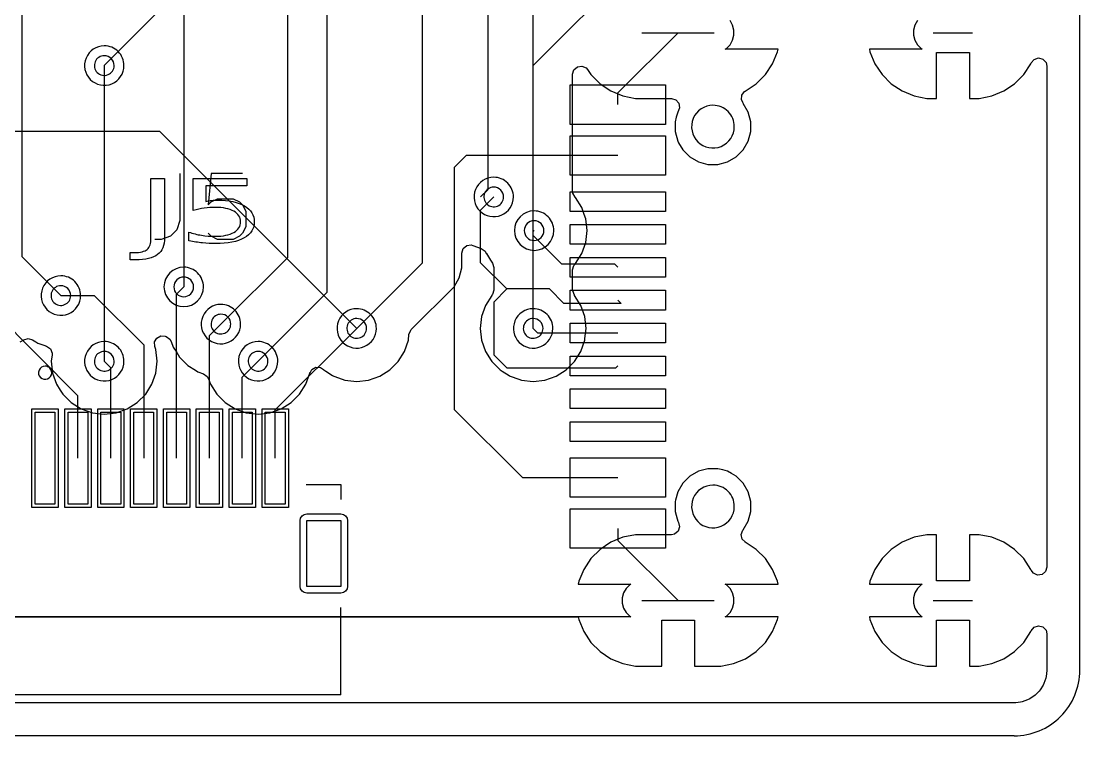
# Model space of a CAD drawing. Header units: millimetres. Extents: x 10 to 287, y 10 to 200.
# Drawn here: x 129.4 to 145.5, y 109.81 to 120.68 of the extents above; entities that cross this region are included whole.
import ezdxf

# ---------------------------------------------------------------- set-up
doc = ezdxf.new("R2010")
doc.units = ezdxf.units.MM
doc.layers.get('0').update_dxf_attribs({"linetype": 'CONTINUOUS'})

msp = doc.modelspace()

# ---------------------------------------------------------------- linework, layer by layer
at = {"color": 7}
for points in [[(145.5, 110.8072), (145.5, 148.1072)], [(134.05, 116.5572), (134.05, 129.4572)], [(129.41, 117.0972), (129.41, 127.9172)], [(131.8686, 128.0072), (131.8686, 116.6386)], [(135.5, 117.0072), (135.5, 124.5072)], [(132.4343, 116.0729), (133.45, 117.0886), (133.45, 123.5072)], [(136.3843, 118.0072), (136.5, 118.1229), (136.5, 123.0072), (143, 123.0072)], [(130.66, 120.0072), (133.16, 122.5072)], [(137.1843, 120.0072), (138.6515, 121.4744)], [(137.1843, 116.0072), (137.1843, 120.8658)], [(143.0293, 120.6914), (142.9898, 120.623), (142.9693, 120.5467), (142.9693, 120.4677), (142.9898, 120.3914), (143.0293, 120.323), (143.0851, 120.2671), (143.1023, 120.2572), (142.2995, 120.2572), (142.3077, 120.2155), (142.3077, 120.2155), (142.3831, 120.0335), (142.3831, 120.0335), (142.4926, 119.8697), (142.4926, 119.8697), (142.6318, 119.7305), (142.6319, 119.7304), (142.7956, 119.621), (142.7956, 119.621), (142.9776, 119.5456), (142.9776, 119.5456), (143.1708, 119.5072), (143.1708, 119.5072), (143.3193, 119.5072), (143.3193, 120.2072), (143.8193, 120.2072), (143.8193, 119.5072), (143.9678, 119.5072), (143.9678, 119.5072), (144.161, 119.5456), (144.161, 119.5456), (144.343, 119.621), (144.343, 119.621), (144.5068, 119.7304), (144.5068, 119.7305), (144.6461, 119.8697), (144.6461, 119.8697), (144.7555, 120.0335), (144.7555, 120.0335), (144.7609, 120.0466), (144.8048, 120.101), (144.8711, 120.1231), (144.9388, 120.1058), (144.9864, 120.0547), (144.9995, 119.9992), (144.9995, 112.3752), (144.9798, 112.3082), (144.927, 112.2624), (144.8579, 112.2525), (144.7943, 112.2815), (144.7609, 112.3278), (144.7555, 112.3409), (144.7555, 112.3409), (144.6461, 112.5047), (144.6461, 112.5047), (144.5068, 112.6439), (144.5068, 112.644), (144.343, 112.7534), (144.343, 112.7534), (144.161, 112.8288), (144.161, 112.8288), (143.9678, 112.8672), (143.8193, 112.8672), (143.8193, 112.1672), (143.3193, 112.1672), (143.3193, 112.8672), (143.1708, 112.8672), (142.9776, 112.8288), (142.9776, 112.8288), (142.7956, 112.7534), (142.7956, 112.7534), (142.6319, 112.644), (142.6318, 112.6439), (142.4926, 112.5047), (142.4926, 112.5047), (142.3831, 112.3409), (142.3831, 112.3409), (142.3077, 112.1589), (142.3077, 112.1589), (142.2995, 112.1172), (143.1023, 112.1172), (143.0851, 112.1073), (143.0293, 112.0514), (142.9898, 111.983), (142.9693, 111.9067), (142.9693, 111.8277), (142.9898, 111.7514), (143.0293, 111.683), (143.0851, 111.6271), (143.1023, 111.6172), (142.2995, 111.6172), (142.3077, 111.5755), (142.3077, 111.5755), (142.3831, 111.3935), (142.3831, 111.3935), (142.4926, 111.2297), (142.4926, 111.2297), (142.6318, 111.0905), (142.6319, 111.0904), (142.7956, 110.981), (142.7956, 110.981), (142.9776, 110.9056), (142.9776, 110.9056), (143.1708, 110.8672), (143.1708, 110.8672), (143.3193, 110.8672), (143.3193, 111.5672), (143.8193, 111.5672), (143.8193, 110.8672), (143.9678, 110.8672), (143.9678, 110.8672), (144.161, 110.9056), (144.161, 110.9056), (144.343, 110.981), (144.343, 110.981), (144.5068, 111.0904), (144.5068, 111.0905), (144.6461, 111.2297), (144.6461, 111.2297), (144.7555, 111.3935), (144.7555, 111.3935), (144.7609, 111.4066), (144.8048, 111.461), (144.8711, 111.4831), (144.9388, 111.4658), (144.9864, 111.4147), (144.9995, 111.3592), (144.9995, 110.8142), (144.9987, 110.8003), (144.9885, 110.7099), (144.9824, 110.6829), (144.9546, 110.6037), (144.9426, 110.5786), (144.898, 110.5076), (144.8806, 110.4859), (144.8213, 110.4266), (144.7996, 110.4092), (144.7286, 110.3646), (144.7035, 110.3526), (144.6243, 110.3248), (144.5973, 110.3187), (144.5279, 110.3108), (144.5069, 110.3085), (144.493, 110.3077), (120.8084, 110.3077)], [(129.3799, 115.8005), (129.434, 115.8345), (129.5013, 115.8535), (129.566, 115.8345), (129.6201, 115.8005), (129.6505, 115.7814), (129.7382, 115.7507), (129.7831, 115.735), (129.8399, 115.6943), (129.8656, 115.6293), (129.8654, 115.6041), (129.8544, 115.5072), (129.8544, 115.5072), (129.8746, 115.328), (129.8746, 115.3279), (129.9342, 115.1577), (129.9904, 115.0683), (130.0302, 115.0049), (130.1577, 114.8774), (130.3105, 114.7814), (130.4807, 114.7218), (130.4808, 114.7218), (130.66, 114.7016), (130.66, 114.7016), (130.66, 114.7016), (130.8392, 114.7218), (130.8393, 114.7218), (130.8393, 114.7218), (131.0095, 114.7814), (131.1623, 114.8774), (131.2898, 115.0049), (131.3858, 115.1577), (131.4454, 115.3279), (131.4454, 115.328), (131.4656, 115.5072), (131.4656, 115.5072), (131.4454, 115.6865), (131.4454, 115.6865), (131.4299, 115.7307), (131.4263, 115.8005), (131.461, 115.8611), (131.523, 115.8934), (131.5879, 115.8887), (131.6031, 115.8834), (131.6598, 115.8427), (131.6791, 115.8073), (131.7085, 115.7234), (131.7085, 115.7234), (131.7619, 115.6385), (131.8045, 115.5706), (131.9321, 115.4431), (132.0482, 115.3701), (132.0848, 115.3471), (132.1687, 115.3177), (132.2255, 115.277), (132.2448, 115.2416), (132.2742, 115.1577), (132.2742, 115.1577), (132.3702, 115.0049), (132.4977, 114.8774), (132.6505, 114.7814), (132.8207, 114.7218), (132.8208, 114.7218), (133, 114.7016), (133, 114.7016), (133, 114.7016), (133.1792, 114.7218), (133.1793, 114.7218), (133.1793, 114.7218), (133.3495, 114.7814), (133.5023, 114.8774), (133.6298, 115.0049), (133.7258, 115.1577), (133.7854, 115.3279), (133.7854, 115.3279), (133.7877, 115.3345), (133.7904, 115.3336), (133.8182, 115.3833), (133.8798, 115.4162), (133.9495, 115.4105), (133.9927, 115.3825), (133.9977, 115.3774), (134.0306, 115.3567), (134.1327, 115.2926), (134.1505, 115.2814), (134.2802, 115.236), (134.3207, 115.2218), (134.3208, 115.2218), (134.5, 115.2016), (134.5, 115.2016), (134.5, 115.2016), (134.6792, 115.2218), (134.6793, 115.2218), (134.6793, 115.2218), (134.8495, 115.2814), (135.0023, 115.3774), (135.1298, 115.5049), (135.2258, 115.6577), (135.2854, 115.8279), (135.2952, 115.9149), (135.3222, 115.9793), (135.3307, 115.9887), (135.9805, 116.6385), (136.0596, 116.7754), (136.1005, 116.9281), (136.1005, 117.0863), (136.1005, 117.0939), (136.1005, 117.0939), (136.1005, 117.1536), (136.1202, 117.2207), (136.173, 117.2664), (136.2421, 117.2764), (136.2655, 117.2707), (136.3958, 117.2251), (136.4526, 117.1843), (136.4719, 117.149), (136.4731, 117.1455), (136.4731, 117.1455), (136.5357, 117.0459), (136.5648, 116.9996), (136.5838, 116.9336), (136.5838, 116.5896), (136.5641, 116.5226), (136.5568, 116.5123), (136.5545, 116.5095), (136.4585, 116.3567), (136.3989, 116.1865), (136.3989, 116.1865), (136.3787, 116.0072), (136.3787, 116.0072), (136.3989, 115.828), (136.3989, 115.8279), (136.4585, 115.6577), (136.5455, 115.5192), (136.5545, 115.5049), (136.6821, 115.3774), (136.7149, 115.3567), (136.817, 115.2926), (136.8348, 115.2814), (136.9645, 115.236), (137.0051, 115.2218), (137.0051, 115.2218), (137.1843, 115.2016), (137.1843, 115.2016), (137.1843, 115.2016), (137.3636, 115.2218), (137.3636, 115.2218), (137.3636, 115.2218), (137.5338, 115.2814), (137.6866, 115.3774), (137.8141, 115.5049), (137.9101, 115.6577), (137.9697, 115.8279), (137.9724, 115.8522), (137.9899, 116.0072), (137.9899, 116.0072), (137.9697, 116.1865), (137.9697, 116.1865), (137.9101, 116.3567), (137.8141, 116.5095), (137.8141, 116.5095), (137.8141, 116.5095), (137.8119, 116.5123), (137.811, 116.5145), (137.8104, 116.5154), (137.8106, 116.5155), (137.7855, 116.577), (137.7848, 116.5896), (137.7848, 116.8975), (137.8045, 116.9646), (137.8211, 116.9852), (137.8287, 116.9928), (137.9247, 117.1455), (137.9843, 117.3158), (137.9843, 117.3158), (138.0045, 117.4951), (138.0045, 117.4951), (137.9843, 117.6743), (137.9843, 117.6743), (137.9603, 117.7427), (137.9247, 117.8446), (137.8287, 117.9973), (137.8211, 118.0049), (137.7876, 118.0662), (137.7848, 118.0926), (137.7848, 119.8766), (137.8045, 119.9437), (137.8573, 119.9894), (137.9265, 119.9994), (137.99, 119.9704), (138.0119, 119.9455), (138.0626, 119.8697), (138.0626, 119.8697), (138.2018, 119.7305), (138.2019, 119.7304), (138.3656, 119.621), (138.3656, 119.621), (138.5476, 119.5456), (138.5476, 119.5456), (138.7408, 119.5072), (138.7408, 119.5072), (139.2883, 119.5072), (139.3553, 119.4875), (139.4011, 119.4347), (139.411, 119.3656), (139.3957, 119.3212), (139.383, 119.2993), (139.383, 119.2993), (139.383, 119.2993), (139.383, 119.2993), (139.3617, 119.2196), (139.3438, 119.153), (139.3438, 119.0014), (139.383, 118.8551), (139.3964, 118.8319), (139.4588, 118.7238), (139.5659, 118.6167), (139.6972, 118.5409), (139.8435, 118.5017), (139.8435, 118.5017), (139.9951, 118.5017), (139.9951, 118.5017), (140.1414, 118.5409), (140.2727, 118.6167), (140.3798, 118.7238), (140.4556, 118.8551), (140.4948, 119.0014), (140.4948, 119.153), (140.4556, 119.2993), (140.3798, 119.4306), (140.3798, 119.4306), (140.3749, 119.437), (140.3777, 119.4392), (140.352, 119.4862), (140.357, 119.5559), (140.3989, 119.6118), (140.4079, 119.6176), (140.4079, 119.6176), (140.5768, 119.7304), (140.5768, 119.7305), (140.7161, 119.8697), (140.7161, 119.8697), (140.8255, 120.0335), (140.8255, 120.0335), (140.9009, 120.2155), (140.9009, 120.2155), (140.9092, 120.2572), (140.1063, 120.2572), (140.1235, 120.2671), (140.1794, 120.323), (140.2189, 120.3914), (140.2393, 120.4677), (140.2393, 120.5467), (140.2189, 120.623), (140.1794, 120.6914)], [(138.4743, 119.5922), (139.3893, 120.5072)], [(138.8393, 120.5072), (139.9393, 120.5072)], [(138.8393, 120.5072), (139.9393, 120.5072)], [(138.8393, 120.5072), (139.9393, 120.5072)], [(138.8393, 120.5072), (139.9393, 120.5072)], [(138.8393, 120.5072), (139.9393, 120.5072)], [(138.8393, 120.5072), (139.9393, 120.5072)], [(138.8393, 120.5072), (139.9393, 120.5072)], [(143.2693, 120.5072), (143.8693, 120.5072)], [(143.2693, 120.5072), (143.8693, 120.5072)], [(143.2693, 120.5072), (143.8693, 120.5072)], [(143.2693, 120.5072), (143.8693, 120.5072)], [(143.2693, 120.5072), (143.8693, 120.5072)], [(143.2693, 120.5072), (143.8693, 120.5072)], [(143.2693, 120.5072), (143.8693, 120.5072)], [(130.66, 120.0072), (130.66, 115.5072)], [(138.4743, 118.6372), (137.1843, 118.6372), (137.1843, 120.0072)], [(138.4743, 119.4122), (138.4743, 119.5922)], [(120.2674, 119.0072), (131.5, 119.0072)], [(131.5, 119.0072), (134.5, 116.0072)], [(136.1658, 118.6372), (135.9843, 118.4557)], [(137.1843, 118.6372), (136.1658, 118.6372)], [(135.9843, 118.4557), (135.9843, 114.7729)], [(131.36986, 117.384902), (131.36989, 118.289178)], [(131.36989, 118.289178), (131.57796, 118.289178), (131.57796, 117.384904)], [(131.8117, 118.3624), (131.8117, 117.6481), (131.764, 117.5052), (131.6688, 117.41), (131.526, 117.3624), (131.4307, 117.3624)], [(132.01255, 117.80089), (132.01264, 118.289178)], [(132.01264, 118.289178), (132.82947, 118.289178), (132.82947, 118.178504), (132.2032, 118.178504), (132.2032, 117.940229)], [(132.764, 118.3624), (132.2879, 118.3624), (132.2402, 117.8862), (132.2879, 117.9338), (132.3831, 117.9814), (132.6212, 117.9814), (132.7164, 117.9338), (132.764, 117.8862), (132.8117, 117.791), (132.8117, 117.5529), (132.764, 117.4576), (132.7164, 117.41), (132.6212, 117.3624), (132.3831, 117.3624), (132.2879, 117.41), (132.2402, 117.4576)], [(136.3843, 117.8072), (136.5843, 118.0072)], [(136.3843, 117.0072), (136.3843, 117.8072)], [(131.94766, 117.339974), (131.94766, 117.472133)], [(137.1843, 117.4805), (137.1989, 117.4951)], [(137.1843, 117.4214), (137.1843, 117.4805)], [(137.6185, 116.9872), (137.1843, 117.4214)], [(130, 116.5072), (129.41, 117.0972)], [(131.13298, 117.050272), (131.05368, 117.050272), (131.05368, 117.160946), (131.11858, 117.160946)], [(134.5, 116.0072), (135.5, 117.0072)], [(136.3843, 117.0072), (136.7843, 116.6072)], [(138.4243, 116.9872), (137.6185, 116.9872)], [(138.4743, 116.9372), (138.4243, 116.9872)], [(131.76, 116.5299), (131.8686, 116.6386)], [(136.7843, 116.6072), (136.5843, 116.4072)], [(137.4328, 116.6072), (136.7843, 116.6072)], [(138.5243, 116.3872), (137.6528, 116.3872), (137.4328, 116.6072)], [(130, 116.5072), (130.5085, 116.5072)], [(130.5085, 116.5072), (131.26, 115.7557)], [(131.76, 114.0322), (131.76, 116.5299)], [(133, 115.5072), (134.05, 116.5572)], [(138.4743, 116.4372), (138.5243, 116.3872)], [(136.5843, 116.4072), (136.5843, 115.6072)], [(130.26, 114.9822), (129, 116.2422)], [(132.26, 115.8986), (132.4343, 116.0729)], [(133.26, 114.7672), (134.5, 116.0072)], [(137.2543, 115.9372), (137.1843, 116.0072)], [(132.26, 114.0322), (132.26, 115.8986)], [(138.4743, 115.9372), (137.2543, 115.9372)], [(131.26, 115.7557), (131.26, 114.0322)], [(130.76, 115.4072), (130.66, 115.5072)], [(132.76, 115.2672), (133, 115.5072)], [(136.5843, 115.6072), (136.7843, 115.4072)], [(130.76, 114.0322), (130.76, 115.4072)], [(136.7843, 115.4072), (138.4443, 115.4072)], [(138.4443, 115.4072), (138.4743, 115.4372)], [(132.76, 114.0322), (132.76, 115.2672)], [(130.26, 114.0322), (130.26, 114.9822)], [(133.26, 114.0322), (133.26, 114.7672)], [(135.9843, 114.7729), (137.02, 113.7372)], [(121.7441, 111.6172), (137.8695, 111.6172), (137.8777, 111.5755), (137.8777, 111.5755), (137.9531, 111.3935), (137.9531, 111.3935), (138.0626, 111.2297), (138.0626, 111.2297), (138.2018, 111.0905), (138.2019, 111.0904), (138.3656, 110.981), (138.3656, 110.981), (138.5476, 110.9056), (138.5476, 110.9056), (138.7408, 110.8672), (138.7408, 110.8672), (139.1393, 110.8672), (139.1393, 111.5672), (139.6393, 111.5672), (139.6393, 110.8672), (140.0378, 110.8672), (140.0378, 110.8672), (140.231, 110.9056), (140.231, 110.9056), (140.413, 110.981), (140.413, 110.981), (140.5768, 111.0904), (140.5768, 111.0905), (140.7161, 111.2297), (140.7161, 111.2297), (140.8255, 111.3935), (140.8255, 111.3935), (140.9009, 111.5755), (140.9009, 111.5755), (140.9092, 111.6172), (140.1063, 111.6172), (140.1235, 111.6271), (140.1794, 111.683), (140.2189, 111.7514), (140.2393, 111.8277), (140.2393, 111.9067), (140.2189, 111.983), (140.1794, 112.0514), (140.1235, 112.1073), (140.1063, 112.1172), (140.9092, 112.1172), (140.9009, 112.1589), (140.9009, 112.1589), (140.8255, 112.3409), (140.8255, 112.3409), (140.7161, 112.5047), (140.7161, 112.5047), (140.5768, 112.6439), (140.5768, 112.644), (140.4079, 112.7568), (140.4089, 112.7582), (140.3649, 112.8014), (140.3494, 112.8696), (140.3732, 112.9352), (140.375, 112.9373), (140.3749, 112.9374), (140.3798, 112.9438), (140.3798, 112.9438), (140.4556, 113.0751), (140.4948, 113.2214), (140.4948, 113.373), (140.4556, 113.5193), (140.3798, 113.6506), (140.2727, 113.7577), (140.1997, 113.7998), (140.1414, 113.8335), (140.0683, 113.8531), (139.9951, 113.8727), (139.8435, 113.8727), (139.6972, 113.8335), (139.5659, 113.7577), (139.5659, 113.7577), (139.4588, 113.6506), (139.4588, 113.6506), (139.383, 113.5193), (139.3491, 113.3926), (139.3438, 113.373), (139.3438, 113.2214), (139.3738, 113.1095), (139.383, 113.0751), (139.383, 113.0751), (139.3957, 113.0532), (139.4121, 112.9853), (139.3893, 112.9193), (139.3344, 112.8761), (139.2883, 112.8672), (138.7408, 112.8672), (138.5476, 112.8288), (138.5476, 112.8288), (138.3656, 112.7534), (138.3656, 112.7534), (138.2019, 112.644), (138.2018, 112.6439), (138.0626, 112.5047), (138.0626, 112.5047), (137.9531, 112.3409), (137.9531, 112.3409), (137.8777, 112.1589), (137.8777, 112.1589), (137.8695, 112.1172), (138.6723, 112.1172), (138.6551, 112.1073), (138.5993, 112.0514), (138.5598, 111.983), (138.5393, 111.9067), (138.5393, 111.8277), (138.5598, 111.7514), (138.5993, 111.683), (138.6551, 111.6271), (138.6723, 111.6172), (137.8695, 111.6172), (121.7441, 111.6172)], [(137.02, 113.7372), (138.4743, 113.7372)], [(133.73, 113.6322), (134.26, 113.6322), (134.26, 113.4022)], [(138.4743, 112.9622), (138.4743, 112.7822), (139.3893, 111.8672)], [(134.26, 110.4322), (134.26, 111.7622)], [(138.8393, 111.8672), (139.9393, 111.8672)], [(138.8393, 111.8672), (139.9393, 111.8672)], [(138.8393, 111.8672), (139.9393, 111.8672)], [(138.8393, 111.8672), (139.9393, 111.8672)], [(138.8393, 111.8672), (139.9393, 111.8672)], [(138.8393, 111.8672), (139.9393, 111.8672)], [(138.8393, 111.8672), (139.9393, 111.8672)], [(143.2693, 111.8672), (143.8693, 111.8672)], [(143.2693, 111.8672), (143.8693, 111.8672)], [(143.2693, 111.8672), (143.8693, 111.8672)], [(143.2693, 111.8672), (143.8693, 111.8672)], [(143.2693, 111.8672), (143.8693, 111.8672)], [(143.2693, 111.8672), (143.8693, 111.8672)], [(143.2693, 111.8672), (143.8693, 111.8672)], [(134.26, 110.4322), (128.76, 110.4322)], [(144.5, 109.8072), (108.1266, 109.8072)]]:
    msp.add_lwpolyline(points, dxfattribs=at)
for points in [[(130.66, 120.3072)], [(130.66, 120.3072)], [(130.66, 120.1572)], [(130.66, 120.1572)], [(139.1993, 119.1122), (137.7493, 119.1122), (137.7493, 119.7122), (139.1993, 119.7122)], [(139.1993, 119.1122), (137.7493, 119.1122), (137.7493, 119.7122), (139.1993, 119.7122)], [(139.1993, 119.1122), (137.7493, 119.1122), (137.7493, 119.7122), (139.1993, 119.7122)], [(139.9193, 119.4022)], [(139.9193, 119.4022)], [(139.9193, 119.4022)], [(139.9193, 119.4022)], [(139.9193, 119.4022)], [(139.9193, 119.4022)], [(139.1993, 118.3372), (137.7493, 118.3372), (137.7493, 118.9372), (139.1993, 118.9372)], [(139.1993, 118.3372), (137.7493, 118.3372), (137.7493, 118.9372), (139.1993, 118.9372)], [(139.1993, 118.3372), (137.7493, 118.3372), (137.7493, 118.9372), (139.1993, 118.9372)], [(136.5843, 118.3072)], [(136.5843, 118.3072)], [(136.5843, 118.1572)], [(136.5843, 118.1572)], [(139.1993, 117.7872), (137.7493, 117.7872), (137.7493, 118.0872), (139.1993, 118.0872)], [(139.1993, 117.7872), (137.7493, 117.7872), (137.7493, 118.0872), (139.1993, 118.0872)], [(139.1993, 117.7872), (137.7493, 117.7872), (137.7493, 118.0872), (139.1993, 118.0872)], [(137.1989, 117.7951)], [(137.1989, 117.7951)], [(137.1989, 117.6451)], [(137.1989, 117.6451)], [(139.1993, 117.2872), (137.7493, 117.2872), (137.7493, 117.5872), (139.1993, 117.5872)], [(139.1993, 117.2872), (137.7493, 117.2872), (137.7493, 117.5872), (139.1993, 117.5872)], [(139.1993, 117.2872), (137.7493, 117.2872), (137.7493, 117.5872), (139.1993, 117.5872)], [(139.1993, 116.7872), (137.7493, 116.7872), (137.7493, 117.0872), (139.1993, 117.0872)], [(139.1993, 116.7872), (137.7493, 116.7872), (137.7493, 117.0872), (139.1993, 117.0872)], [(139.1993, 116.7872), (137.7493, 116.7872), (137.7493, 117.0872), (139.1993, 117.0872)], [(131.8686, 116.9386)], [(131.8686, 116.9386)], [(130, 116.8072)], [(130, 116.8072)], [(131.8686, 116.7886)], [(131.8686, 116.7886)], [(130, 116.6572)], [(130, 116.6572)], [(139.1993, 116.2872), (137.7493, 116.2872), (137.7493, 116.5872), (139.1993, 116.5872)], [(139.1993, 116.2872), (137.7493, 116.2872), (137.7493, 116.5872), (139.1993, 116.5872)], [(139.1993, 116.2872), (137.7493, 116.2872), (137.7493, 116.5872), (139.1993, 116.5872)], [(132.4343, 116.3729)], [(132.4343, 116.3729)], [(134.5, 116.3072)], [(134.5, 116.3072)], [(137.1843, 116.3072)], [(137.1843, 116.3072)], [(132.4343, 116.2229)], [(132.4343, 116.2229)], [(134.5, 116.1572)], [(134.5, 116.1572)], [(137.1843, 116.1572)], [(137.1843, 116.1572)], [(139.1993, 115.7872), (137.7493, 115.7872), (137.7493, 116.0872), (139.1993, 116.0872)], [(139.1993, 115.7872), (137.7493, 115.7872), (137.7493, 116.0872), (139.1993, 116.0872)], [(139.1993, 115.7872), (137.7493, 115.7872), (137.7493, 116.0872), (139.1993, 116.0872)], [(130.66, 115.8072)], [(130.66, 115.8072)], [(133, 115.8072)], [(133, 115.8072)], [(130.66, 115.6572)], [(130.66, 115.6572)], [(133, 115.6572)], [(133, 115.6572)], [(139.1993, 115.2872), (137.7493, 115.2872), (137.7493, 115.5872), (139.1993, 115.5872)], [(139.1993, 115.2872), (137.7493, 115.2872), (137.7493, 115.5872), (139.1993, 115.5872)], [(139.1993, 115.2872), (137.7493, 115.2872), (137.7493, 115.5872), (139.1993, 115.5872)], [(129.76, 115.4322)], [(139.1993, 114.7872), (137.7493, 114.7872), (137.7493, 115.0872), (139.1993, 115.0872)], [(139.1993, 114.7872), (137.7493, 114.7872), (137.7493, 115.0872), (139.1993, 115.0872)], [(139.1993, 114.7872), (137.7493, 114.7872), (137.7493, 115.0872), (139.1993, 115.0872)], [(129.61, 113.3322), (129.61, 114.7322), (129.91, 114.7322), (129.91, 113.3322)], [(129.61, 113.3322), (129.61, 114.7322), (129.91, 114.7322), (129.91, 113.3322)], [(130.11, 113.3322), (130.11, 114.7322), (130.41, 114.7322), (130.41, 113.3322)], [(130.11, 113.3322), (130.11, 114.7322), (130.41, 114.7322), (130.41, 113.3322)], [(130.61, 113.3322), (130.61, 114.7322), (130.91, 114.7322), (130.91, 113.3322)], [(130.61, 113.3322), (130.61, 114.7322), (130.91, 114.7322), (130.91, 113.3322)], [(131.11, 113.3322), (131.11, 114.7322), (131.41, 114.7322), (131.41, 113.3322)], [(131.11, 113.3322), (131.11, 114.7322), (131.41, 114.7322), (131.41, 113.3322)], [(131.61, 113.3322), (131.61, 114.7322), (131.91, 114.7322), (131.91, 113.3322)], [(131.61, 113.3322), (131.61, 114.7322), (131.91, 114.7322), (131.91, 113.3322)], [(132.11, 113.3322), (132.11, 114.7322), (132.41, 114.7322), (132.41, 113.3322)], [(132.11, 113.3322), (132.11, 114.7322), (132.41, 114.7322), (132.41, 113.3322)], [(132.61, 113.3322), (132.61, 114.7322), (132.91, 114.7322), (132.91, 113.3322)], [(132.61, 113.3322), (132.61, 114.7322), (132.91, 114.7322), (132.91, 113.3322)], [(133.11, 113.3322), (133.11, 114.7322), (133.41, 114.7322), (133.41, 113.3322)], [(133.11, 113.3322), (133.11, 114.7322), (133.41, 114.7322), (133.41, 113.3322)], [(139.1993, 114.2872), (137.7493, 114.2872), (137.7493, 114.5872), (139.1993, 114.5872)], [(139.1993, 114.2872), (137.7493, 114.2872), (137.7493, 114.5872), (139.1993, 114.5872)], [(139.1993, 114.2872), (137.7493, 114.2872), (137.7493, 114.5872), (139.1993, 114.5872)], [(139.1993, 113.4372), (137.7493, 113.4372), (137.7493, 114.0372), (139.1993, 114.0372)], [(139.1993, 113.4372), (137.7493, 113.4372), (137.7493, 114.0372), (139.1993, 114.0372)], [(139.1993, 113.4372), (137.7493, 113.4372), (137.7493, 114.0372), (139.1993, 114.0372)], [(139.9193, 113.6222)], [(139.9193, 113.6222)], [(139.9193, 113.6222)], [(139.9193, 113.6222)], [(139.9193, 113.6222)], [(139.9193, 113.6222)], [(139.1993, 112.6622), (137.7493, 112.6622), (137.7493, 113.2622), (139.1993, 113.2622)], [(139.1993, 112.6622), (137.7493, 112.6622), (137.7493, 113.2622), (139.1993, 113.2622)], [(139.1993, 112.6622), (137.7493, 112.6622), (137.7493, 113.2622), (139.1993, 113.2622)], [(133.638, 113.0822), (133.6458, 113.1212), (133.6679, 113.1543), (133.701, 113.1764), (133.74, 113.1842), (134.26, 113.1842), (134.299, 113.1764), (134.3321, 113.1543), (134.3542, 113.1212), (134.362, 113.0822), (134.362, 112.0822), (134.3542, 112.0432), (134.3321, 112.0101), (134.299, 111.988), (134.26, 111.9802), (133.74, 111.9802), (133.701, 111.988), (133.6679, 112.0101), (133.6458, 112.0432), (133.638, 112.0822)], [(133.74, 112.0822), (133.74, 113.0822), (134.26, 113.0822), (134.26, 112.0822)], [(133.74, 112.0822), (133.74, 113.0822), (134.26, 113.0822), (134.26, 112.0822)]]:
    msp.add_lwpolyline(points, close=True, dxfattribs=at)
at = {"color": 6}
for points in [[(129.96, 113.2822), (129.56, 113.2822), (129.56, 114.7822), (129.96, 114.7822)], [(130.46, 113.2822), (130.06, 113.2822), (130.06, 114.7822), (130.46, 114.7822)], [(130.96, 113.2822), (130.56, 113.2822), (130.56, 114.7822), (130.96, 114.7822)], [(131.46, 113.2822), (131.06, 113.2822), (131.06, 114.7822), (131.46, 114.7822)], [(131.96, 113.2822), (131.56, 113.2822), (131.56, 114.7822), (131.96, 114.7822)], [(132.46, 113.2822), (132.06, 113.2822), (132.06, 114.7822), (132.46, 114.7822)], [(132.96, 113.2822), (132.56, 113.2822), (132.56, 114.7822), (132.96, 114.7822)], [(133.46, 113.2822), (133.06, 113.2822), (133.06, 114.7822), (133.46, 114.7822)]]:
    msp.add_lwpolyline(points, close=True, dxfattribs=at)
at = {"color": 7}
for points in [[(130.66, 120.3072), (130.538661, 120.3072), (130.42927, 120.234107), (130.382836, 120.122005)], [(130.66, 120.3072), (130.538661, 120.3072), (130.42927, 120.234107), (130.382836, 120.122005)], [(130.872132, 120.219332), (130.815871, 120.275593), (130.739565, 120.3072), (130.66, 120.3072)], [(130.872132, 120.219332), (130.815871, 120.275593), (130.739565, 120.3072), (130.66, 120.3072)], [(130.66, 120.1572), (130.599331, 120.1572), (130.544635, 120.120654), (130.521418, 120.064603)], [(130.66, 120.1572), (130.599331, 120.1572), (130.544635, 120.120654), (130.521418, 120.064603)], [(130.766066, 120.113266), (130.737936, 120.141396), (130.699782, 120.1572), (130.66, 120.1572)], [(130.766066, 120.113266), (130.737936, 120.141396), (130.699782, 120.1572), (130.66, 120.1572)], [(130.96, 120.0072), (130.96, 120.086765), (130.928393, 120.163071), (130.872132, 120.219332)], [(130.96, 120.0072), (130.96, 120.086765), (130.928393, 120.163071), (130.872132, 120.219332)], [(130.382836, 120.122005), (130.336402, 120.009903), (130.362069, 119.880867), (130.447868, 119.795068)], [(130.382836, 120.122005), (130.336402, 120.009903), (130.362069, 119.880867), (130.447868, 119.795068)], [(130.521418, 120.064603), (130.498201, 120.008551), (130.511034, 119.944034), (130.553934, 119.901134)], [(130.521418, 120.064603), (130.498201, 120.008551), (130.511034, 119.944034), (130.553934, 119.901134)], [(130.717403, 119.868618), (130.773454, 119.891835), (130.81, 119.946531), (130.81, 120.0072)], [(130.717403, 119.868618), (130.773454, 119.891835), (130.81, 119.946531), (130.81, 120.0072)], [(130.81, 120.0072), (130.81, 120.046982), (130.794196, 120.085136), (130.766066, 120.113266)], [(130.81, 120.0072), (130.81, 120.046982), (130.794196, 120.085136), (130.766066, 120.113266)], [(130.774805, 119.730036), (130.886907, 119.77647), (130.96, 119.885861), (130.96, 120.0072)], [(130.774805, 119.730036), (130.886907, 119.77647), (130.96, 119.885861), (130.96, 120.0072)], [(130.553934, 119.901134), (130.596834, 119.858234), (130.661351, 119.845401), (130.717403, 119.868618)], [(130.553934, 119.901134), (130.596834, 119.858234), (130.661351, 119.845401), (130.717403, 119.868618)], [(130.447868, 119.795068), (130.533667, 119.709269), (130.662703, 119.683602), (130.774805, 119.730036)], [(130.447868, 119.795068), (130.533667, 119.709269), (130.662703, 119.683602), (130.774805, 119.730036)], [(139.9193, 119.4022), (139.78785, 119.4022), (139.669343, 119.323016), (139.619039, 119.201572)], [(139.9193, 119.4022), (139.78785, 119.4022), (139.669343, 119.323016), (139.619039, 119.201572)], [(139.9193, 119.4022), (139.78785, 119.4022), (139.669343, 119.323016), (139.619039, 119.201572)], [(139.9193, 119.4022), (139.78785, 119.4022), (139.669343, 119.323016), (139.619039, 119.201572)], [(139.9193, 119.4022), (139.78785, 119.4022), (139.669343, 119.323016), (139.619039, 119.201572)], [(139.9193, 119.4022), (139.78785, 119.4022), (139.669343, 119.323016), (139.619039, 119.201572)], [(140.14911, 119.30701), (140.08816, 119.367959), (140.005495, 119.4022), (139.9193, 119.4022)], [(140.14911, 119.30701), (140.08816, 119.367959), (140.005495, 119.4022), (139.9193, 119.4022)], [(140.14911, 119.30701), (140.08816, 119.367959), (140.005495, 119.4022), (139.9193, 119.4022)], [(140.14911, 119.30701), (140.08816, 119.367959), (140.005495, 119.4022), (139.9193, 119.4022)], [(140.14911, 119.30701), (140.08816, 119.367959), (140.005495, 119.4022), (139.9193, 119.4022)], [(140.14911, 119.30701), (140.08816, 119.367959), (140.005495, 119.4022), (139.9193, 119.4022)], [(139.619039, 119.201572), (139.568735, 119.080128), (139.596541, 118.94034), (139.68949, 118.84739)], [(139.619039, 119.201572), (139.568735, 119.080128), (139.596541, 118.94034), (139.68949, 118.84739)], [(139.619039, 119.201572), (139.568735, 119.080128), (139.596541, 118.94034), (139.68949, 118.84739)], [(139.619039, 119.201572), (139.568735, 119.080128), (139.596541, 118.94034), (139.68949, 118.84739)], [(139.619039, 119.201572), (139.568735, 119.080128), (139.596541, 118.94034), (139.68949, 118.84739)], [(139.619039, 119.201572), (139.568735, 119.080128), (139.596541, 118.94034), (139.68949, 118.84739)], [(140.2443, 119.0772), (140.2443, 119.163395), (140.210059, 119.24606), (140.14911, 119.30701)], [(140.2443, 119.0772), (140.2443, 119.163395), (140.210059, 119.24606), (140.14911, 119.30701)], [(140.2443, 119.0772), (140.2443, 119.163395), (140.210059, 119.24606), (140.14911, 119.30701)], [(140.2443, 119.0772), (140.2443, 119.163395), (140.210059, 119.24606), (140.14911, 119.30701)], [(140.2443, 119.0772), (140.2443, 119.163395), (140.210059, 119.24606), (140.14911, 119.30701)], [(140.2443, 119.0772), (140.2443, 119.163395), (140.210059, 119.24606), (140.14911, 119.30701)], [(140.043672, 118.776939), (140.165116, 118.827243), (140.2443, 118.94575), (140.2443, 119.0772)], [(140.043672, 118.776939), (140.165116, 118.827243), (140.2443, 118.94575), (140.2443, 119.0772)], [(140.043672, 118.776939), (140.165116, 118.827243), (140.2443, 118.94575), (140.2443, 119.0772)], [(140.043672, 118.776939), (140.165116, 118.827243), (140.2443, 118.94575), (140.2443, 119.0772)], [(140.043672, 118.776939), (140.165116, 118.827243), (140.2443, 118.94575), (140.2443, 119.0772)], [(140.043672, 118.776939), (140.165116, 118.827243), (140.2443, 118.94575), (140.2443, 119.0772)], [(139.68949, 118.84739), (139.78244, 118.754441), (139.922228, 118.726635), (140.043672, 118.776939)], [(139.68949, 118.84739), (139.78244, 118.754441), (139.922228, 118.726635), (140.043672, 118.776939)], [(139.68949, 118.84739), (139.78244, 118.754441), (139.922228, 118.726635), (140.043672, 118.776939)], [(139.68949, 118.84739), (139.78244, 118.754441), (139.922228, 118.726635), (140.043672, 118.776939)], [(139.68949, 118.84739), (139.78244, 118.754441), (139.922228, 118.726635), (140.043672, 118.776939)], [(139.68949, 118.84739), (139.78244, 118.754441), (139.922228, 118.726635), (140.043672, 118.776939)], [(136.5843, 118.3072), (136.462961, 118.3072), (136.35357, 118.234107), (136.307136, 118.122005)], [(136.5843, 118.3072), (136.462961, 118.3072), (136.35357, 118.234107), (136.307136, 118.122005)], [(136.796432, 118.219332), (136.740171, 118.275593), (136.663865, 118.3072), (136.5843, 118.3072)], [(136.796432, 118.219332), (136.740171, 118.275593), (136.663865, 118.3072), (136.5843, 118.3072)], [(136.8843, 118.0072), (136.8843, 118.086765), (136.852693, 118.163071), (136.796432, 118.219332)], [(136.8843, 118.0072), (136.8843, 118.086765), (136.852693, 118.163071), (136.796432, 118.219332)], [(136.307136, 118.122005), (136.260702, 118.009903), (136.286369, 117.880867), (136.372168, 117.795068)], [(136.307136, 118.122005), (136.260702, 118.009903), (136.286369, 117.880867), (136.372168, 117.795068)], [(136.445718, 118.064603), (136.422501, 118.008551), (136.435334, 117.944034), (136.478234, 117.901134)], [(136.445718, 118.064603), (136.422501, 118.008551), (136.435334, 117.944034), (136.478234, 117.901134)], [(136.5843, 118.1572), (136.523631, 118.1572), (136.468935, 118.120654), (136.445718, 118.064603)], [(136.5843, 118.1572), (136.523631, 118.1572), (136.468935, 118.120654), (136.445718, 118.064603)], [(136.690366, 118.113266), (136.662236, 118.141396), (136.624082, 118.1572), (136.5843, 118.1572)], [(136.690366, 118.113266), (136.662236, 118.141396), (136.624082, 118.1572), (136.5843, 118.1572)], [(136.7343, 118.0072), (136.7343, 118.046982), (136.718496, 118.085136), (136.690366, 118.113266)], [(136.7343, 118.0072), (136.7343, 118.046982), (136.718496, 118.085136), (136.690366, 118.113266)], [(132.2032, 117.940229), (132.2334, 117.946762), (132.2636, 117.951536), (132.2938, 117.954549)], [(132.2938, 117.954549), (132.324, 117.958016), (132.3542, 117.959749), (132.3844, 117.959749)], [(132.3844, 117.959749), (132.556073, 117.959749), (132.69204, 117.930019), (132.7923, 117.870559)], [(136.478234, 117.901134), (136.521134, 117.858234), (136.585651, 117.845401), (136.641703, 117.868618)], [(136.478234, 117.901134), (136.521134, 117.858234), (136.585651, 117.845401), (136.641703, 117.868618)], [(136.641703, 117.868618), (136.697754, 117.891835), (136.7343, 117.946531), (136.7343, 118.0072)], [(136.641703, 117.868618), (136.697754, 117.891835), (136.7343, 117.946531), (136.7343, 118.0072)], [(136.699105, 117.730036), (136.811207, 117.77647), (136.8843, 117.885861), (136.8843, 118.0072)], [(136.699105, 117.730036), (136.811207, 117.77647), (136.8843, 117.885861), (136.8843, 118.0072)], [(132.18148, 117.83735), (132.126547, 117.829537), (132.070237, 117.817383), (132.01255, 117.80089)], [(132.34835, 117.84907), (132.29275, 117.84907), (132.237127, 117.845163), (132.18148, 117.83735)], [(132.63058, 117.78983), (132.561227, 117.829323), (132.46715, 117.84907), (132.34835, 117.84907)], [(132.73462, 117.629027), (132.73462, 117.696734), (132.69994, 117.750335), (132.63058, 117.78983)], [(132.7923, 117.870559), (132.89256, 117.811099), (132.94269, 117.730589), (132.94269, 117.629029)], [(136.372168, 117.795068), (136.457967, 117.709269), (136.587003, 117.683602), (136.699105, 117.730036)], [(136.372168, 117.795068), (136.457967, 117.709269), (136.587003, 117.683602), (136.699105, 117.730036)], [(137.1989, 117.7951), (137.033215, 117.7951), (136.8989, 117.660785), (136.8989, 117.4951)], [(137.1989, 117.7951), (137.033215, 117.7951), (136.8989, 117.660785), (136.8989, 117.4951)], [(137.411032, 117.707232), (137.354771, 117.763493), (137.278465, 117.7951), (137.1989, 117.7951)], [(137.411032, 117.707232), (137.354771, 117.763493), (137.278465, 117.7951), (137.1989, 117.7951)], [(132.63058, 117.468223), (132.69994, 117.507716), (132.73462, 117.561318), (132.73462, 117.629027)], [(132.94269, 117.629029), (132.94269, 117.524431), (132.891187, 117.443053), (132.78818, 117.384894)], [(137.1989, 117.6451), (137.116057, 117.6451), (137.0489, 117.577943), (137.0489, 117.4951)], [(137.1989, 117.6451), (137.116057, 117.6451), (137.0489, 117.577943), (137.0489, 117.4951)], [(137.304966, 117.601166), (137.276836, 117.629296), (137.238682, 117.6451), (137.1989, 117.6451)], [(137.304966, 117.601166), (137.276836, 117.629296), (137.238682, 117.6451), (137.1989, 117.6451)], [(137.3489, 117.4951), (137.3489, 117.534882), (137.333096, 117.573036), (137.304966, 117.601166)], [(137.3489, 117.4951), (137.3489, 117.534882), (137.333096, 117.573036), (137.304966, 117.601166)], [(137.4989, 117.4951), (137.4989, 117.574665), (137.467293, 117.650971), (137.411032, 117.707232)], [(137.4989, 117.4951), (137.4989, 117.574665), (137.467293, 117.650971), (137.411032, 117.707232)], [(131.94766, 117.472133), (132.00946, 117.450866), (132.073323, 117.435026), (132.13925, 117.424613)], [(132.13925, 117.424613), (132.205183, 117.414193), (132.274883, 117.408983), (132.34835, 117.408983)], [(132.34835, 117.408983), (132.46715, 117.408983), (132.561227, 117.42873), (132.63058, 117.468223)], [(136.8989, 117.4951), (136.8989, 117.329415), (137.033215, 117.1951), (137.1989, 117.1951)], [(136.8989, 117.4951), (136.8989, 117.329415), (137.033215, 117.1951), (137.1989, 117.1951)], [(137.0489, 117.4951), (137.0489, 117.412257), (137.116057, 117.3451), (137.1989, 117.3451)], [(137.0489, 117.4951), (137.0489, 117.412257), (137.116057, 117.3451), (137.1989, 117.3451)], [(137.1989, 117.1951), (137.364585, 117.1951), (137.4989, 117.329415), (137.4989, 117.4951)], [(137.1989, 117.3451), (137.281743, 117.3451), (137.3489, 117.412257), (137.3489, 117.4951)], [(137.1989, 117.1951), (137.364585, 117.1951), (137.4989, 117.329415), (137.4989, 117.4951)], [(137.1989, 117.3451), (137.281743, 117.3451), (137.3489, 117.412257), (137.3489, 117.4951)], [(131.31326, 117.209776), (131.350993, 117.242329), (131.36986, 117.300705), (131.36986, 117.384902)], [(131.57796, 117.384904), (131.57796, 117.267719), (131.542597, 117.182652), (131.47187, 117.129702)], [(132.1547, 117.308724), (132.0881, 117.315671), (132.019087, 117.326087), (131.94766, 117.339974)], [(132.35247, 117.298304), (132.287937, 117.298304), (132.222013, 117.301777), (132.1547, 117.308724)], [(132.78818, 117.384894), (132.685173, 117.327167), (132.539937, 117.298304), (132.35247, 117.298304)], [(131.11858, 117.160946), (131.2106, 117.160946), (131.275493, 117.177223), (131.31326, 117.209776)], [(131.47187, 117.129702), (131.401823, 117.076749), (131.28886, 117.050272), (131.13298, 117.050272)], [(131.8686, 116.9386), (131.702915, 116.9386), (131.5686, 116.804285), (131.5686, 116.6386)], [(131.8686, 116.9386), (131.702915, 116.9386), (131.5686, 116.804285), (131.5686, 116.6386)], [(132.080732, 116.850732), (132.024471, 116.906993), (131.948165, 116.9386), (131.8686, 116.9386)], [(132.080732, 116.850732), (132.024471, 116.906993), (131.948165, 116.9386), (131.8686, 116.9386)], [(130, 116.8072), (129.878661, 116.8072), (129.76927, 116.734107), (129.722836, 116.622005)], [(130, 116.8072), (129.878661, 116.8072), (129.76927, 116.734107), (129.722836, 116.622005)], [(130.212132, 116.719332), (130.155871, 116.775593), (130.079565, 116.8072), (130, 116.8072)], [(130.212132, 116.719332), (130.155871, 116.775593), (130.079565, 116.8072), (130, 116.8072)], [(131.8686, 116.7886), (131.785757, 116.7886), (131.7186, 116.721443), (131.7186, 116.6386)], [(131.8686, 116.7886), (131.785757, 116.7886), (131.7186, 116.721443), (131.7186, 116.6386)], [(131.974666, 116.744666), (131.946536, 116.772796), (131.908382, 116.7886), (131.8686, 116.7886)], [(131.974666, 116.744666), (131.946536, 116.772796), (131.908382, 116.7886), (131.8686, 116.7886)], [(132.1686, 116.6386), (132.1686, 116.718165), (132.136993, 116.794471), (132.080732, 116.850732)], [(132.1686, 116.6386), (132.1686, 116.718165), (132.136993, 116.794471), (132.080732, 116.850732)], [(129.722836, 116.622005), (129.676402, 116.509903), (129.702069, 116.380867), (129.787868, 116.295068)], [(129.722836, 116.622005), (129.676402, 116.509903), (129.702069, 116.380867), (129.787868, 116.295068)], [(130, 116.6572), (129.939331, 116.6572), (129.884635, 116.620654), (129.861418, 116.564603)], [(130, 116.6572), (129.939331, 116.6572), (129.884635, 116.620654), (129.861418, 116.564603)], [(130.106066, 116.613266), (130.077936, 116.641396), (130.039782, 116.6572), (130, 116.6572)], [(130.106066, 116.613266), (130.077936, 116.641396), (130.039782, 116.6572), (130, 116.6572)], [(130.15, 116.5072), (130.15, 116.546982), (130.134196, 116.585136), (130.106066, 116.613266)], [(130.15, 116.5072), (130.15, 116.546982), (130.134196, 116.585136), (130.106066, 116.613266)], [(130.3, 116.5072), (130.3, 116.586765), (130.268393, 116.663071), (130.212132, 116.719332)], [(130.3, 116.5072), (130.3, 116.586765), (130.268393, 116.663071), (130.212132, 116.719332)], [(131.5686, 116.6386), (131.5686, 116.472915), (131.702915, 116.3386), (131.8686, 116.3386)], [(131.5686, 116.6386), (131.5686, 116.472915), (131.702915, 116.3386), (131.8686, 116.3386)], [(131.7186, 116.6386), (131.7186, 116.555757), (131.785757, 116.4886), (131.8686, 116.4886)], [(131.7186, 116.6386), (131.7186, 116.555757), (131.785757, 116.4886), (131.8686, 116.4886)], [(131.8686, 116.3386), (132.034285, 116.3386), (132.1686, 116.472915), (132.1686, 116.6386)], [(131.8686, 116.4886), (131.951443, 116.4886), (132.0186, 116.555757), (132.0186, 116.6386)], [(131.8686, 116.3386), (132.034285, 116.3386), (132.1686, 116.472915), (132.1686, 116.6386)], [(131.8686, 116.4886), (131.951443, 116.4886), (132.0186, 116.555757), (132.0186, 116.6386)], [(132.0186, 116.6386), (132.0186, 116.678382), (132.002796, 116.716536), (131.974666, 116.744666)], [(132.0186, 116.6386), (132.0186, 116.678382), (132.002796, 116.716536), (131.974666, 116.744666)], [(129.861418, 116.564603), (129.838201, 116.508551), (129.851034, 116.444034), (129.893934, 116.401134)], [(129.861418, 116.564603), (129.838201, 116.508551), (129.851034, 116.444034), (129.893934, 116.401134)], [(130.057403, 116.368618), (130.113454, 116.391835), (130.15, 116.446531), (130.15, 116.5072)], [(130.057403, 116.368618), (130.113454, 116.391835), (130.15, 116.446531), (130.15, 116.5072)], [(130.114805, 116.230036), (130.226907, 116.27647), (130.3, 116.385861), (130.3, 116.5072)], [(130.114805, 116.230036), (130.226907, 116.27647), (130.3, 116.385861), (130.3, 116.5072)], [(129.787868, 116.295068), (129.873667, 116.209269), (130.002703, 116.183602), (130.114805, 116.230036)], [(129.787868, 116.295068), (129.873667, 116.209269), (130.002703, 116.183602), (130.114805, 116.230036)], [(129.893934, 116.401134), (129.936834, 116.358234), (130.001351, 116.345401), (130.057403, 116.368618)], [(129.893934, 116.401134), (129.936834, 116.358234), (130.001351, 116.345401), (130.057403, 116.368618)], [(132.4343, 116.3729), (132.312961, 116.3729), (132.20357, 116.299807), (132.157136, 116.187705)], [(132.4343, 116.3729), (132.312961, 116.3729), (132.20357, 116.299807), (132.157136, 116.187705)], [(132.646432, 116.285032), (132.590171, 116.341293), (132.513865, 116.3729), (132.4343, 116.3729)], [(132.646432, 116.285032), (132.590171, 116.341293), (132.513865, 116.3729), (132.4343, 116.3729)], [(132.7343, 116.0729), (132.7343, 116.152465), (132.702693, 116.228771), (132.646432, 116.285032)], [(132.7343, 116.0729), (132.7343, 116.152465), (132.702693, 116.228771), (132.646432, 116.285032)], [(134.5, 116.3072), (134.378661, 116.3072), (134.26927, 116.234107), (134.222836, 116.122005)], [(134.5, 116.3072), (134.378661, 116.3072), (134.26927, 116.234107), (134.222836, 116.122005)], [(134.712132, 116.219332), (134.655871, 116.275593), (134.579565, 116.3072), (134.5, 116.3072)], [(134.712132, 116.219332), (134.655871, 116.275593), (134.579565, 116.3072), (134.5, 116.3072)], [(137.1843, 116.3072), (137.062961, 116.3072), (136.95357, 116.234107), (136.907136, 116.122005)], [(137.1843, 116.3072), (137.062961, 116.3072), (136.95357, 116.234107), (136.907136, 116.122005)], [(137.396432, 116.219332), (137.340171, 116.275593), (137.263865, 116.3072), (137.1843, 116.3072)], [(137.396432, 116.219332), (137.340171, 116.275593), (137.263865, 116.3072), (137.1843, 116.3072)], [(132.157136, 116.187705), (132.110702, 116.075603), (132.136369, 115.946567), (132.222168, 115.860768)], [(132.157136, 116.187705), (132.110702, 116.075603), (132.136369, 115.946567), (132.222168, 115.860768)], [(132.295718, 116.130303), (132.272501, 116.074251), (132.285334, 116.009734), (132.328234, 115.966834)], [(132.295718, 116.130303), (132.272501, 116.074251), (132.285334, 116.009734), (132.328234, 115.966834)], [(132.4343, 116.2229), (132.373631, 116.2229), (132.318935, 116.186354), (132.295718, 116.130303)], [(132.4343, 116.2229), (132.373631, 116.2229), (132.318935, 116.186354), (132.295718, 116.130303)], [(132.540366, 116.178966), (132.512236, 116.207096), (132.474082, 116.2229), (132.4343, 116.2229)], [(132.540366, 116.178966), (132.512236, 116.207096), (132.474082, 116.2229), (132.4343, 116.2229)], [(132.5843, 116.0729), (132.5843, 116.112682), (132.568496, 116.150836), (132.540366, 116.178966)], [(132.5843, 116.0729), (132.5843, 116.112682), (132.568496, 116.150836), (132.540366, 116.178966)], [(134.222836, 116.122005), (134.176402, 116.009903), (134.202069, 115.880867), (134.287868, 115.795068)], [(134.222836, 116.122005), (134.176402, 116.009903), (134.202069, 115.880867), (134.287868, 115.795068)], [(134.5, 116.1572), (134.439331, 116.1572), (134.384635, 116.120654), (134.361418, 116.064603)], [(134.5, 116.1572), (134.439331, 116.1572), (134.384635, 116.120654), (134.361418, 116.064603)], [(134.606066, 116.113266), (134.577936, 116.141396), (134.539782, 116.1572), (134.5, 116.1572)], [(134.606066, 116.113266), (134.577936, 116.141396), (134.539782, 116.1572), (134.5, 116.1572)], [(134.65, 116.0072), (134.65, 116.046982), (134.634196, 116.085136), (134.606066, 116.113266)], [(134.65, 116.0072), (134.65, 116.046982), (134.634196, 116.085136), (134.606066, 116.113266)], [(134.8, 116.0072), (134.8, 116.086765), (134.768393, 116.163071), (134.712132, 116.219332)], [(134.8, 116.0072), (134.8, 116.086765), (134.768393, 116.163071), (134.712132, 116.219332)], [(136.907136, 116.122005), (136.860702, 116.009903), (136.886369, 115.880867), (136.972168, 115.795068)], [(136.907136, 116.122005), (136.860702, 116.009903), (136.886369, 115.880867), (136.972168, 115.795068)], [(137.1843, 116.1572), (137.123631, 116.1572), (137.068935, 116.120654), (137.045718, 116.064603)], [(137.1843, 116.1572), (137.123631, 116.1572), (137.068935, 116.120654), (137.045718, 116.064603)], [(137.290366, 116.113266), (137.262236, 116.141396), (137.224082, 116.1572), (137.1843, 116.1572)], [(137.290366, 116.113266), (137.262236, 116.141396), (137.224082, 116.1572), (137.1843, 116.1572)], [(137.3343, 116.0072), (137.3343, 116.046982), (137.318496, 116.085136), (137.290366, 116.113266)], [(137.3343, 116.0072), (137.3343, 116.046982), (137.318496, 116.085136), (137.290366, 116.113266)], [(137.4843, 116.0072), (137.4843, 116.086765), (137.452693, 116.163071), (137.396432, 116.219332)], [(137.4843, 116.0072), (137.4843, 116.086765), (137.452693, 116.163071), (137.396432, 116.219332)], [(132.328234, 115.966834), (132.371134, 115.923934), (132.435651, 115.911101), (132.491703, 115.934318)], [(132.328234, 115.966834), (132.371134, 115.923934), (132.435651, 115.911101), (132.491703, 115.934318)], [(132.491703, 115.934318), (132.547754, 115.957535), (132.5843, 116.012231), (132.5843, 116.0729)], [(132.491703, 115.934318), (132.547754, 115.957535), (132.5843, 116.012231), (132.5843, 116.0729)], [(132.549105, 115.795736), (132.661207, 115.84217), (132.7343, 115.951561), (132.7343, 116.0729)], [(132.549105, 115.795736), (132.661207, 115.84217), (132.7343, 115.951561), (132.7343, 116.0729)], [(134.361418, 116.064603), (134.338201, 116.008551), (134.351034, 115.944034), (134.393934, 115.901134)], [(134.361418, 116.064603), (134.338201, 116.008551), (134.351034, 115.944034), (134.393934, 115.901134)], [(134.557403, 115.868618), (134.613454, 115.891835), (134.65, 115.946531), (134.65, 116.0072)], [(134.557403, 115.868618), (134.613454, 115.891835), (134.65, 115.946531), (134.65, 116.0072)], [(134.614805, 115.730036), (134.726907, 115.77647), (134.8, 115.885861), (134.8, 116.0072)], [(134.614805, 115.730036), (134.726907, 115.77647), (134.8, 115.885861), (134.8, 116.0072)], [(137.045718, 116.064603), (137.022501, 116.008551), (137.035334, 115.944034), (137.078234, 115.901134)], [(137.045718, 116.064603), (137.022501, 116.008551), (137.035334, 115.944034), (137.078234, 115.901134)], [(137.241703, 115.868618), (137.297754, 115.891835), (137.3343, 115.946531), (137.3343, 116.0072)], [(137.241703, 115.868618), (137.297754, 115.891835), (137.3343, 115.946531), (137.3343, 116.0072)], [(137.299105, 115.730036), (137.411207, 115.77647), (137.4843, 115.885861), (137.4843, 116.0072)], [(137.299105, 115.730036), (137.411207, 115.77647), (137.4843, 115.885861), (137.4843, 116.0072)], [(130.66, 115.8072), (130.538661, 115.8072), (130.42927, 115.734107), (130.382836, 115.622005)], [(130.66, 115.8072), (130.538661, 115.8072), (130.42927, 115.734107), (130.382836, 115.622005)], [(130.872132, 115.719332), (130.815871, 115.775593), (130.739565, 115.8072), (130.66, 115.8072)], [(130.872132, 115.719332), (130.815871, 115.775593), (130.739565, 115.8072), (130.66, 115.8072)], [(132.222168, 115.860768), (132.307967, 115.774969), (132.437003, 115.749302), (132.549105, 115.795736)], [(132.222168, 115.860768), (132.307967, 115.774969), (132.437003, 115.749302), (132.549105, 115.795736)], [(133, 115.8072), (132.878661, 115.8072), (132.76927, 115.734107), (132.722836, 115.622005)], [(133, 115.8072), (132.878661, 115.8072), (132.76927, 115.734107), (132.722836, 115.622005)], [(133.212132, 115.719332), (133.155871, 115.775593), (133.079565, 115.8072), (133, 115.8072)], [(133.212132, 115.719332), (133.155871, 115.775593), (133.079565, 115.8072), (133, 115.8072)], [(134.287868, 115.795068), (134.373667, 115.709269), (134.502703, 115.683602), (134.614805, 115.730036)], [(134.287868, 115.795068), (134.373667, 115.709269), (134.502703, 115.683602), (134.614805, 115.730036)], [(134.393934, 115.901134), (134.436834, 115.858234), (134.501351, 115.845401), (134.557403, 115.868618)], [(134.393934, 115.901134), (134.436834, 115.858234), (134.501351, 115.845401), (134.557403, 115.868618)], [(136.972168, 115.795068), (137.057967, 115.709269), (137.187003, 115.683602), (137.299105, 115.730036)], [(136.972168, 115.795068), (137.057967, 115.709269), (137.187003, 115.683602), (137.299105, 115.730036)], [(137.078234, 115.901134), (137.121134, 115.858234), (137.185651, 115.845401), (137.241703, 115.868618)], [(137.078234, 115.901134), (137.121134, 115.858234), (137.185651, 115.845401), (137.241703, 115.868618)], [(130.66, 115.6572), (130.599331, 115.6572), (130.544635, 115.620654), (130.521418, 115.564603)], [(130.66, 115.6572), (130.599331, 115.6572), (130.544635, 115.620654), (130.521418, 115.564603)], [(130.766066, 115.613266), (130.737936, 115.641396), (130.699782, 115.6572), (130.66, 115.6572)], [(130.766066, 115.613266), (130.737936, 115.641396), (130.699782, 115.6572), (130.66, 115.6572)], [(130.96, 115.5072), (130.96, 115.586765), (130.928393, 115.663071), (130.872132, 115.719332)], [(130.96, 115.5072), (130.96, 115.586765), (130.928393, 115.663071), (130.872132, 115.719332)], [(133, 115.6572), (132.939331, 115.6572), (132.884635, 115.620654), (132.861418, 115.564603)], [(133, 115.6572), (132.939331, 115.6572), (132.884635, 115.620654), (132.861418, 115.564603)], [(133.106066, 115.613266), (133.077936, 115.641396), (133.039782, 115.6572), (133, 115.6572)], [(133.106066, 115.613266), (133.077936, 115.641396), (133.039782, 115.6572), (133, 115.6572)], [(133.3, 115.5072), (133.3, 115.586765), (133.268393, 115.663071), (133.212132, 115.719332)], [(133.3, 115.5072), (133.3, 115.586765), (133.268393, 115.663071), (133.212132, 115.719332)], [(130.382836, 115.622005), (130.336402, 115.509903), (130.362069, 115.380867), (130.447868, 115.295068)], [(130.382836, 115.622005), (130.336402, 115.509903), (130.362069, 115.380867), (130.447868, 115.295068)], [(130.521418, 115.564603), (130.498201, 115.508551), (130.511034, 115.444034), (130.553934, 115.401134)], [(130.521418, 115.564603), (130.498201, 115.508551), (130.511034, 115.444034), (130.553934, 115.401134)], [(130.717403, 115.368618), (130.773454, 115.391835), (130.81, 115.446531), (130.81, 115.5072)], [(130.717403, 115.368618), (130.773454, 115.391835), (130.81, 115.446531), (130.81, 115.5072)], [(130.81, 115.5072), (130.81, 115.546982), (130.794196, 115.585136), (130.766066, 115.613266)], [(130.81, 115.5072), (130.81, 115.546982), (130.794196, 115.585136), (130.766066, 115.613266)], [(130.774805, 115.230036), (130.886907, 115.27647), (130.96, 115.385861), (130.96, 115.5072)], [(130.774805, 115.230036), (130.886907, 115.27647), (130.96, 115.385861), (130.96, 115.5072)], [(132.722836, 115.622005), (132.676402, 115.509903), (132.702069, 115.380867), (132.787868, 115.295068)], [(132.722836, 115.622005), (132.676402, 115.509903), (132.702069, 115.380867), (132.787868, 115.295068)], [(132.861418, 115.564603), (132.838201, 115.508551), (132.851034, 115.444034), (132.893934, 115.401134)], [(132.861418, 115.564603), (132.838201, 115.508551), (132.851034, 115.444034), (132.893934, 115.401134)], [(133.057403, 115.368618), (133.113454, 115.391835), (133.15, 115.446531), (133.15, 115.5072)], [(133.057403, 115.368618), (133.113454, 115.391835), (133.15, 115.446531), (133.15, 115.5072)], [(133.15, 115.5072), (133.15, 115.546982), (133.134196, 115.585136), (133.106066, 115.613266)], [(133.15, 115.5072), (133.15, 115.546982), (133.134196, 115.585136), (133.106066, 115.613266)], [(133.114805, 115.230036), (133.226907, 115.27647), (133.3, 115.385861), (133.3, 115.5072)], [(133.114805, 115.230036), (133.226907, 115.27647), (133.3, 115.385861), (133.3, 115.5072)], [(129.667612, 115.370468), (129.652134, 115.333101), (129.66069, 115.290089), (129.689289, 115.261489)], [(129.76, 115.4322), (129.719554, 115.4322), (129.68309, 115.407836), (129.667612, 115.370468)], [(129.830711, 115.402911), (129.811957, 115.421664), (129.786522, 115.4322), (129.76, 115.4322)], [(129.798268, 115.239812), (129.835636, 115.25529), (129.86, 115.291754), (129.86, 115.3322)], [(129.86, 115.3322), (129.86, 115.358722), (129.849464, 115.384157), (129.830711, 115.402911)], [(130.553934, 115.401134), (130.596834, 115.358234), (130.661351, 115.345401), (130.717403, 115.368618)], [(130.553934, 115.401134), (130.596834, 115.358234), (130.661351, 115.345401), (130.717403, 115.368618)], [(132.893934, 115.401134), (132.936834, 115.358234), (133.001351, 115.345401), (133.057403, 115.368618)], [(132.893934, 115.401134), (132.936834, 115.358234), (133.001351, 115.345401), (133.057403, 115.368618)], [(129.689289, 115.261489), (129.717889, 115.23289), (129.760901, 115.224334), (129.798268, 115.239812)], [(130.447868, 115.295068), (130.533667, 115.209269), (130.662703, 115.183602), (130.774805, 115.230036)], [(130.447868, 115.295068), (130.533667, 115.209269), (130.662703, 115.183602), (130.774805, 115.230036)], [(132.787868, 115.295068), (132.873667, 115.209269), (133.002703, 115.183602), (133.114805, 115.230036)], [(132.787868, 115.295068), (132.873667, 115.209269), (133.002703, 115.183602), (133.114805, 115.230036)], [(139.9193, 113.6222), (139.78785, 113.6222), (139.669343, 113.543016), (139.619039, 113.421572)], [(139.9193, 113.6222), (139.78785, 113.6222), (139.669343, 113.543016), (139.619039, 113.421572)], [(139.9193, 113.6222), (139.78785, 113.6222), (139.669343, 113.543016), (139.619039, 113.421572)], [(139.9193, 113.6222), (139.78785, 113.6222), (139.669343, 113.543016), (139.619039, 113.421572)], [(139.9193, 113.6222), (139.78785, 113.6222), (139.669343, 113.543016), (139.619039, 113.421572)], [(139.9193, 113.6222), (139.78785, 113.6222), (139.669343, 113.543016), (139.619039, 113.421572)], [(140.14911, 113.52701), (140.08816, 113.587959), (140.005495, 113.6222), (139.9193, 113.6222)], [(140.14911, 113.52701), (140.08816, 113.587959), (140.005495, 113.6222), (139.9193, 113.6222)], [(140.14911, 113.52701), (140.08816, 113.587959), (140.005495, 113.6222), (139.9193, 113.6222)], [(140.14911, 113.52701), (140.08816, 113.587959), (140.005495, 113.6222), (139.9193, 113.6222)], [(140.14911, 113.52701), (140.08816, 113.587959), (140.005495, 113.6222), (139.9193, 113.6222)], [(140.14911, 113.52701), (140.08816, 113.587959), (140.005495, 113.6222), (139.9193, 113.6222)], [(139.619039, 113.421572), (139.568735, 113.300128), (139.596541, 113.16034), (139.68949, 113.06739)], [(139.619039, 113.421572), (139.568735, 113.300128), (139.596541, 113.16034), (139.68949, 113.06739)], [(139.619039, 113.421572), (139.568735, 113.300128), (139.596541, 113.16034), (139.68949, 113.06739)], [(139.619039, 113.421572), (139.568735, 113.300128), (139.596541, 113.16034), (139.68949, 113.06739)], [(139.619039, 113.421572), (139.568735, 113.300128), (139.596541, 113.16034), (139.68949, 113.06739)], [(139.619039, 113.421572), (139.568735, 113.300128), (139.596541, 113.16034), (139.68949, 113.06739)], [(140.2443, 113.2972), (140.2443, 113.383395), (140.210059, 113.46606), (140.14911, 113.52701)], [(140.2443, 113.2972), (140.2443, 113.383395), (140.210059, 113.46606), (140.14911, 113.52701)], [(140.2443, 113.2972), (140.2443, 113.383395), (140.210059, 113.46606), (140.14911, 113.52701)], [(140.2443, 113.2972), (140.2443, 113.383395), (140.210059, 113.46606), (140.14911, 113.52701)], [(140.2443, 113.2972), (140.2443, 113.383395), (140.210059, 113.46606), (140.14911, 113.52701)], [(140.2443, 113.2972), (140.2443, 113.383395), (140.210059, 113.46606), (140.14911, 113.52701)], [(140.043672, 112.996939), (140.165116, 113.047243), (140.2443, 113.16575), (140.2443, 113.2972)], [(140.043672, 112.996939), (140.165116, 113.047243), (140.2443, 113.16575), (140.2443, 113.2972)], [(140.043672, 112.996939), (140.165116, 113.047243), (140.2443, 113.16575), (140.2443, 113.2972)], [(140.043672, 112.996939), (140.165116, 113.047243), (140.2443, 113.16575), (140.2443, 113.2972)], [(140.043672, 112.996939), (140.165116, 113.047243), (140.2443, 113.16575), (140.2443, 113.2972)], [(140.043672, 112.996939), (140.165116, 113.047243), (140.2443, 113.16575), (140.2443, 113.2972)], [(139.68949, 113.06739), (139.78244, 112.974441), (139.922228, 112.946635), (140.043672, 112.996939)], [(139.68949, 113.06739), (139.78244, 112.974441), (139.922228, 112.946635), (140.043672, 112.996939)], [(139.68949, 113.06739), (139.78244, 112.974441), (139.922228, 112.946635), (140.043672, 112.996939)], [(139.68949, 113.06739), (139.78244, 112.974441), (139.922228, 112.946635), (140.043672, 112.996939)], [(139.68949, 113.06739), (139.78244, 112.974441), (139.922228, 112.946635), (140.043672, 112.996939)], [(139.68949, 113.06739), (139.78244, 112.974441), (139.922228, 112.946635), (140.043672, 112.996939)], [(145.207107, 110.100093), (145.394643, 110.28763), (145.5, 110.541984), (145.5, 110.8072)], [(144.5, 109.8072), (144.765216, 109.8072), (145.01957, 109.912557), (145.207107, 110.100093)]]:
    msp.add_open_spline(points, degree=3, dxfattribs=at)

doc.saveas('drawing.dxf')
